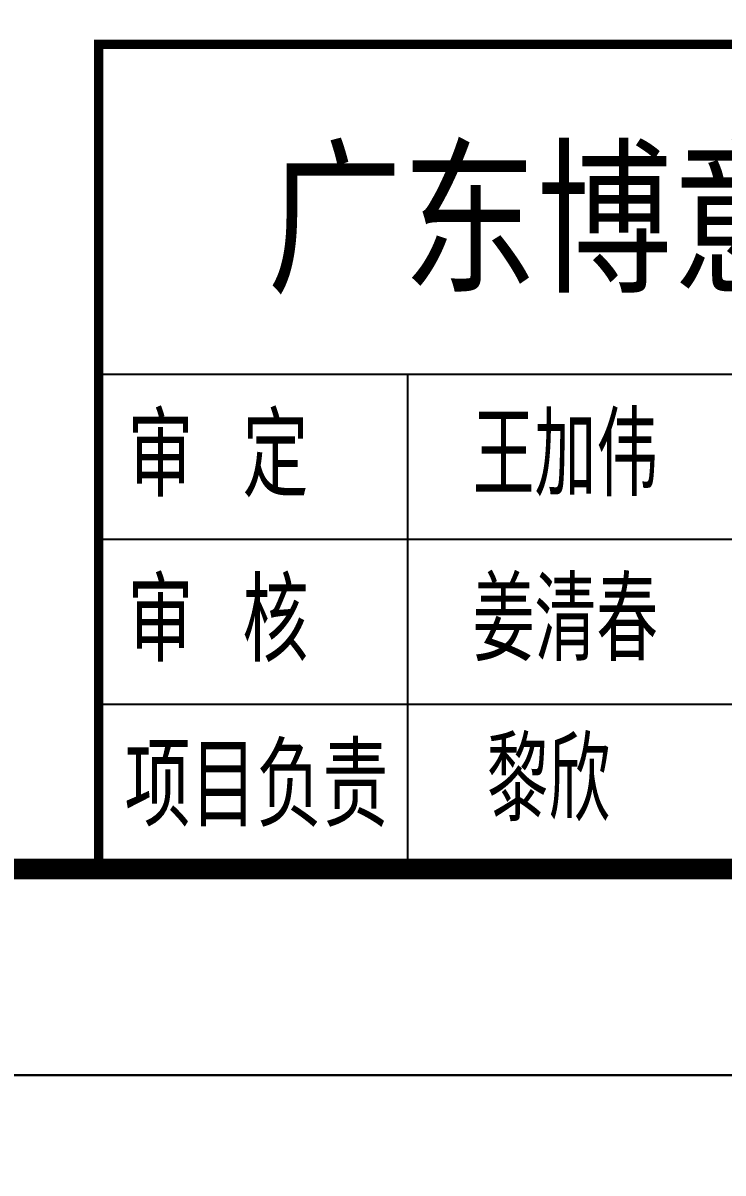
# Model space of a CAD drawing. Extents: x -129922 to 1190196, y -520662 to 139923.
# Drawn here: x 1023244 to 1026641, y -341459 to -335880 of the extents above; entities that cross this region are included whole.
import ezdxf
from ezdxf.enums import TextEntityAlignment as Align

# ---------------------------------------------------------------- set-up
doc = ezdxf.new("R2010")
doc.units = 0
doc.header["$LTSCALE"] = 1000
doc.header["$MEASUREMENT"] = 0
doc.linetypes.add('DASH', pattern=[0.35, 0.25, -0.1])
doc.layers.add('S-板-COLU', color=50, linetype='DASH', lineweight=20)
doc.layers.add('S-通用-TEXT', color=7, linetype='Continuous', lineweight=20)
doc.layers.add('Y-云图图框', color=7, linetype='Continuous')
doc.styles.add('_YT_Name', font='', dxfattribs={"width": 0.8})
doc.styles.add('_YT_Sign_Text', font='ros.shx', dxfattribs={"width": 0.8, "bigfont": 'hztxt.shx'})
doc.styles.get("Standard").update_dxf_attribs({"font": 'gbenor.shx', "bigfont": 'gbcbig.shx'})
doc.styles.add('TSSD_Rein', font='tssdeng.shx', dxfattribs={"width": 0.7, "bigfont": 'hztxt.shx'})
doc.styles.get('_YT_Name').set_extended_font_data('SimHei')

# ---------------------------------------------------------------- blocks, each defined once
blk = doc.blocks.new('ECMCTK_A1_横_单行图名--0')
for p, q in [((573, 34), (813, 34)), ((588, 34), (588, 10)), ((573, 26), (813, 26)), ((573, 18), (689.965, 18))]:
    blk.add_line(p, q)
at = {"color": 4}
blk.add_lwpolyline([(0, 0), (841, 0), (841, 594), (0, 594)], close=True, dxfattribs=at)
for points, const_width in [([(25, 10), (831, 10), (831, 584), (25, 584)], 1), ([(573, 10), (831, 10), (831, 50), (573, 50)], 0.45)]:
    blk.add_lwpolyline(points, close=True, dxfattribs=dict(const_width=const_width))
at = {"const_width": 0.45}
blk.add_lwpolyline([(573, 10), (573, 50.01), (813, 50.01)], dxfattribs=at)
at = {"style": '_YT_Sign_Text', "width": 0.8}
for s, p in [('审  定', (574.409, 28.046)), ('审  核', (574.409, 20.046)), ('项目负责', (574.266, 12.046))]:
    blk.add_text(s, height=4, dxfattribs=at).set_placement(p)
at = {"color": 80, "flags": 3}
for tag, height, p in [('YTHQINS', 3, (34.314, 585.5)), ('ECMCKEY', 3, (292.067, 288.229)), ('YTTQINS', 5.625, (848.027, 12.812)), ('YTFRAME', 3, (652.764, 5.837)), ('YTBARCODE_T1', 3, (749.785, 5.948))]:
    blk.add_attdef(tag, text='', height=height, dxfattribs=at).set_placement(p, align=Align.MIDDLE_CENTER)
for tag, height, style, width, p in [('证书编号', 4, '_YT_Sign_Text', 0.8, (708.866, 43.811)), ('审查批准号', 4, '_YT_Sign_Text', 0.8, (761.064, 43.811)), ('工程号', 4, '_YT_Sign_Text', 0.5, (804.076, 44.123)), ('设计单位', 6, '_YT_Name', 0.8, (623.746, 38.601)), ('建设单位', 4, '_YT_Sign_Text', 0.8, (734.96, 36.114)), ('阶段', 4, '_YT_Sign_Text', 0.8, (804.076, 35.814)), ('项目号', 4, '_YT_Sign_Text', 0.5, (822.077, 33.721)), ('项目名称', 4, '_YT_Sign_Text', 0.8, (734.96, 28.114)), ('专业', 4, '_YT_Sign_Text', 0.8, (804.076, 27.31)), ('图纸编号', 4, '_YT_Sign_Text', 0.5, (803.929, 19.362)), ('图纸名称', 4.5, '_YT_Name', 0.8, (735.389, 15.063)), ('版本号', 4, '_YT_Sign_Text', 0.8, (822.077, 13.002)), ('出图比例', 4.2, '_YT_Sign_Text', 0.8, (681.825, 11.782)), ('日期', 4, '_YT_Sign_Text', 0.5, (803.88, 12.129))]:
    blk.add_attdef(tag, text='', height=height, dxfattribs=dict(style=style, width=width)).set_placement(p, align=Align.CENTER)
at = {"style": '_YT_Sign_Text', "width": 0.8, "flags": 3}
for tag, p, height in [('{审定人}', (605.87, 26.451), 6.24), ('{校对人}', (658.349, 26.531), 6.24), ('[审定人]', (590.945, 27.808), 4.104), ('[校对人]', (642.235, 27.824), 4.104), ('{审核人}', (606.98, 18.44), 6.24), ('{设计人}', (658.48, 18.539), 6.24), ('[设计人]', (642.473, 20.211), 4.104), ('[审核人]', (591.012, 19.756), 4.104), ('{项目负责人}', (608.28, 10.719), 6.24), ('{专业负责人}', (658.579, 10.361), 6.24), ('[项目负责人]', (590.778, 12.012), 4.104), ('[专业负责人]', (642.741, 11.768), 4.104)]:
    blk.add_attdef(tag, p, '', height=height, dxfattribs=at)
at = {"color": 80, "flags": 3}
for tag, p in [('YTQRCODE', (551.036, 11.907)), ('YTBZSIT', (25, 10)), ('EXT_TK_LEFT', (25, 10))]:
    blk.add_attdef(tag, p, '', height=3, dxfattribs=at)
blk = doc.blocks.new('sgfjhgfkjhgkjhlk')
at = {"layer": 'S-通用-TEXT', "style": 'TSSD_Rein', "width": 0.75}
for s, p in [('王加伟', (6109134.5, -1409565.8)), ('姜清春', (6109134.5, -1410365.8)), ('黎欣', (6109052.6, -1411142.5))]:
    blk.add_text(s, height=400, dxfattribs=at).set_placement(p, align=Align.CENTER)

msp = doc.modelspace()

# ---------------------------------------------------------------- block references
at = {"layer": 'S-板-COLU'}
msp.add_blockref('sgfjhgfkjhgkjhlk', (-5083257.9, 1071390.7), dxfattribs=at)
at = {"layer": 'Y-云图图框'}
ref = msp.add_blockref('ECMCTK_A1_横_单行图名--0', (966310.6, -340984.2), dxfattribs=dict(at, xscale=100, yscale=100, zscale=100))
ref.add_attrib('设计单位', '广东博意建筑设计院有限公司', dxfattribs={"layer": '0', "height": 600, "style": '_YT_Name', "width": 0.8}).set_placement((1028685.2, -337124), align=Align.CENTER)
at = {"layer": 'Y-云图图框', "xscale": 100, "yscale": 100, "zscale": 100}
msp.add_blockref('ECMCTK_A1_横_单行图名--0', (966310.6, -400384.2), dxfattribs=at)

doc.saveas('drawing.dxf')
